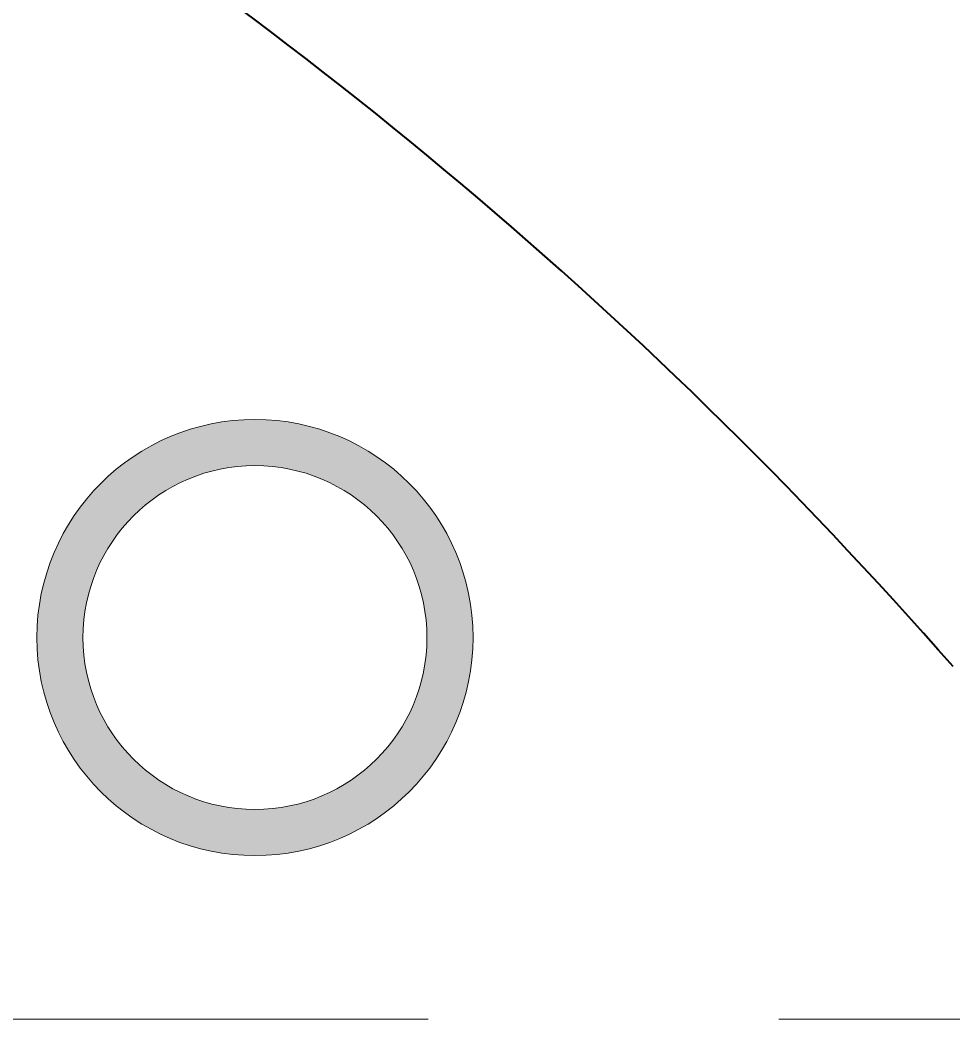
# Model space of a CAD drawing. Header units: metres. Extents: x 14 to 2416, y -346 to 476.
# Drawn here: x 146.9352 to 147.2013, y -83.0711 to -82.7861 of the extents above; entities that cross this region are included whole.
import ezdxf

# ---------------------------------------------------------------- set-up
doc = ezdxf.new("R2010")
doc.units = ezdxf.units.M
doc.linetypes.add('0', pattern=[0])
doc.linetypes.add('HIDDEN2', pattern=[0.1875, 0.125, -0.0625])
doc.layers.get('0').update_dxf_attribs({"linetype": '0', "lineweight": 20})
for name, color, linetype, lineweight in [('A-ANNO-TEXT', 20, 'Continuous', 13), ('E Salida Luces', 22, 'Continuous', 40), ('MAVA -LUMINARIAS', 1, 'Continuous', 18)]:
    doc.layers.add(name, color=color, linetype=linetype, lineweight=lineweight)
doc.layers.add('MAVA Luminarias', color=1, linetype='Continuous')
doc.layers.add('Techos 1', color=7, linetype='HIDDEN2', lineweight=9, true_color=0x42391a)

# ---------------------------------------------------------------- blocks, each defined once
blk = doc.blocks.new('downlight')
at = {"layer": 'MAVA -LUMINARIAS'}
h = blk.add_hatch(color=3, dxfattribs=at)
h.dxf.hatch_style = 1
h.paths.add_polyline_path([(-5.41605, -22.45707, 1), (-5.29166, -22.45707, 1)])
h.paths.add_polyline_path([(-5.30481, -22.45707, -1), (-5.4029, -22.45707, -1)], flags=16)
at = {"layer": 'MAVA -LUMINARIAS', "color": 3}
for radius in [0.06219, 0.04904]:
    blk.add_circle((-5.35386, -22.45707), radius, dxfattribs=at)
blk = doc.blocks.new('PL BASE 2N NASAS 09')
at = {"layer": 'Techos 1'}
blk.add_line((163.94755, -22.21177), (176.09755, -22.21177), dxfattribs=at)
blk = doc.blocks.new('PL MUEBLES 2N NASAS 09')
blk.add_blockref('PL BASE 2N NASAS 09', (49.91428, 62.71701))
blk = doc.blocks.new('A$C595364de')
blk.add_blockref('PL MUEBLES 2N NASAS 09', (-199.56182, -36.6052))

msp = doc.modelspace()

# ---------------------------------------------------------------- linework, layer by layer
at = {"layer": 'E Salida Luces'}
msp.add_arc((146.22309, -83.82659), 1.29985, 41.19046, 76.89707, dxfattribs=at)

# ---------------------------------------------------------------- block references
at = {"layer": 'A-ANNO-TEXT'}
msp.add_blockref('A$C595364de', (124.07662, -86.97111), dxfattribs=at)
at = {"layer": 'MAVA Luminarias'}
msp.add_blockref('downlight', (152.35608, -60.5052), dxfattribs=at)

doc.saveas('drawing.dxf')
